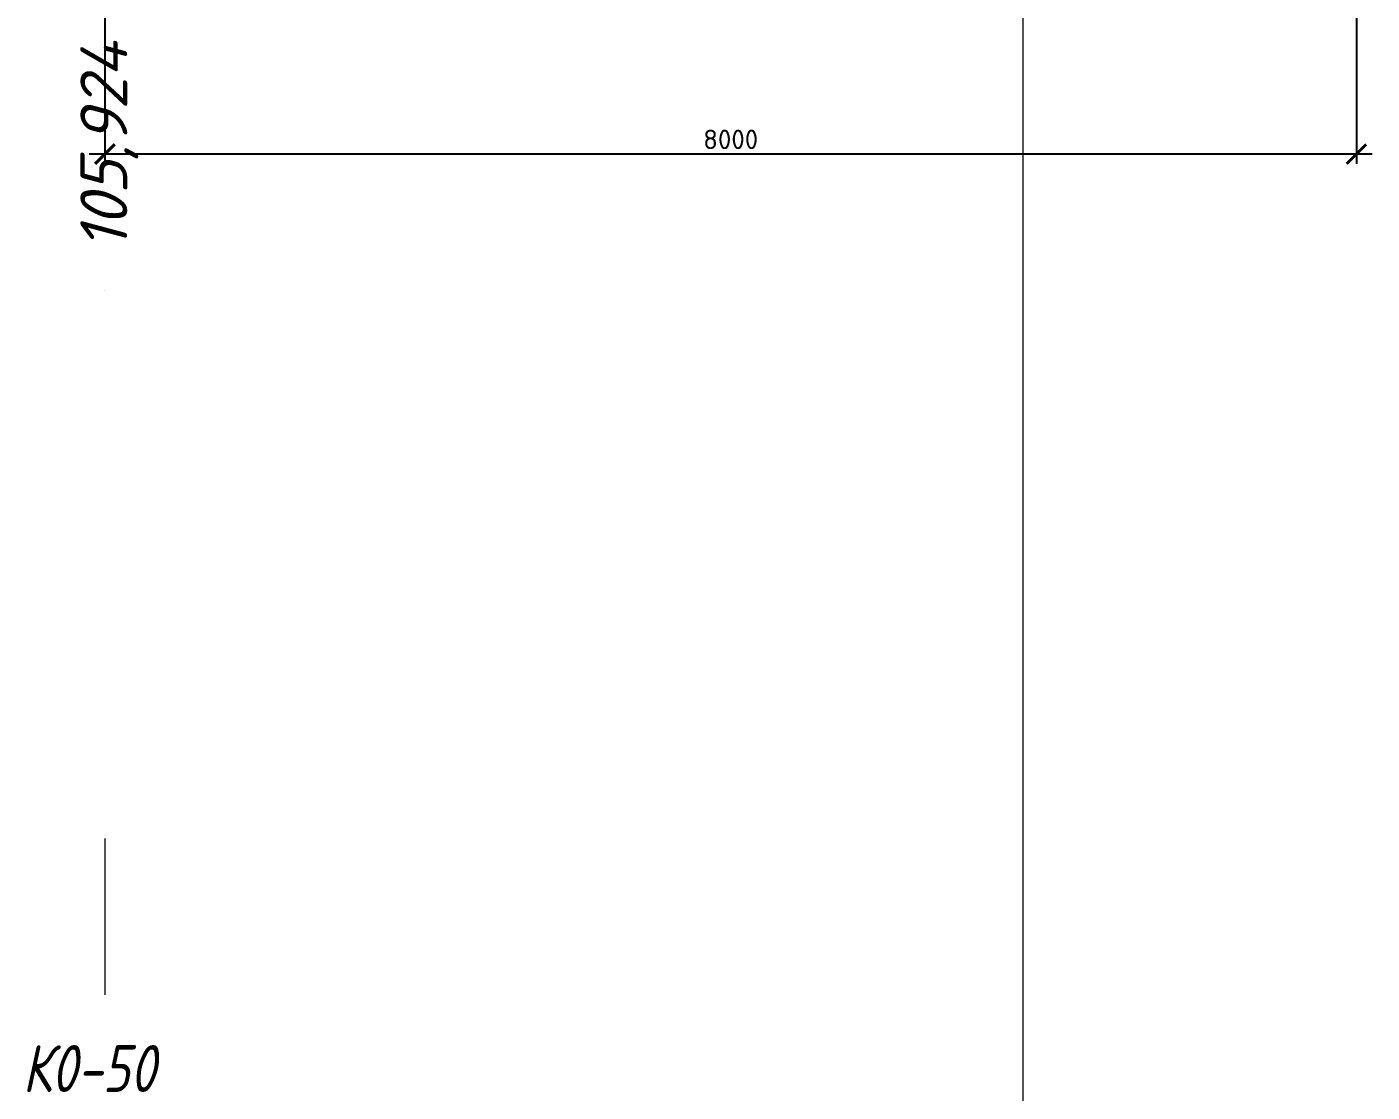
# Model space of a CAD drawing. Header units: millimetres. Extents: x -3202496 to 4385296, y -544754 to -321270.
# Drawn here: x 532308 to 540907, y -454296 to -447488 of the extents above; entities that cross this region are included whole.
import ezdxf

# ---------------------------------------------------------------- set-up
doc = ezdxf.new("R2010")
doc.units = ezdxf.units.MM
doc.header["$PDSIZE"] = 1
doc.linetypes.add('осевая', pattern=[50.8, 31.75, -6.35, 6.35, -6.35])
doc.layers.get('0').update_dxf_attribs({"lineweight": 0})
doc.layers.get('Defpoints').update_dxf_attribs({"color": 3})
doc.layers.add('ГП_искусств сооруж-я_Откос', color=7, linetype='Continuous')
doc.layers.add('помощь', color=1, linetype='Continuous', lineweight=0, plot=False)
doc.layers.add('Профиль', color=7, linetype='Continuous', lineweight=15)
doc.styles.add('ISOCPEUR', font='isocpeur.ttf')
doc.styles.add('ISOPEUR', font='isocpeui.ttf')
doc.styles.add('RUMPU', font='isocpeui.ttf', dxfattribs={"width": 0.8})
doc.linetypes.add('B1', pattern='A,20,-0.3,["B1",Standard,S=1.5,R=0,X=0,Y=-0.75],-2.5,20', length=42.8)
doc.dimstyles.new('SPDS-ISOCUP', dxfattribs={"dimscale": 10, "dimtxt": 2.5, "dimasz": 2.5, "dimexe": 1.25, "dimexo": 0.625, "dimtad": 1, "dimdec": 0, "dimrnd": 0.001, "dimtxsty": 'ISOCPEUR', "dimblk": 'ARCHTICK', "dimcen": 2.5, "dimdle": 2, "dimadec": 0, "dimazin": 2, "dimtfac": 0.75, "dimtdec": 0, "dimtmove": 1, "dimatfit": 3, "dimfxl": 1, "dimtolj": 1, "dimarcsym": 1})
doc.dimstyles.new('Глубина колодца', dxfattribs={"dimscale": 100, "dimtxt": 0.002, "dimasz": 0.005, "dimexe": 0.001, "dimexo": 0, "dimgap": 0, "dimtad": 1, "dimzin": 0, "dimtxsty": 'ISOPEUR', "dimblk": 'ARCHTICK', "dimcen": 0.005, "dimdle": 0.003, "dimsd1": 1, "dimsd2": 1, "dimclrd": 7, "dimclre": 255, "dimclrt": 256, "dimadec": 0, "dimazin": 0, "dimtfac": 1, "dimtofl": 0, "dimtmove": 2, "dimatfit": 2, "dimldrblk": 'OBLIQUE', "dimfxl": 0.003, "dimtolj": 1, "dimtzin": 0, "dimarcsym": 0})

# ---------------------------------------------------------------- blocks, each defined once
blk = doc.blocks.new('*D200')
at = {"color": 7, "linetype": 'осевая', "lineweight": -2, "ltscale": 100, "transparency": 16777216}
for p, q in [((0.0001, 5.9237), (0.2873, 5.9237)), ((0.0281, -100), (0.2873, -100))]:
    blk.add_line(p, q, dxfattribs=at)
at = {"layer": 'Defpoints', "color": 0, "linetype": 'осевая', "ltscale": 100, "transparency": 16777216}
for p in [(0.0001, 5.9237), (0.1873, 5.9237), (0.0281, -100)]:
    blk.add_point(p, dxfattribs=at)
at = {"linetype": 'осевая', "lineweight": 13, "ltscale": 100, "transparency": 16777216, "insert": (0.0281, -3.5756), "char_height": 0.3, "attachment_point": 5, "rotation": 90, "style": 'ISOPEUR'}
blk.add_mtext('\\A1;105,924', dxfattribs=at)
blk = doc.blocks.new('_ArchTick')
at = {"color": 0, "linetype": 'ByBlock', "lineweight": 30, "const_width": 0.15}
blk.add_lwpolyline([(-0.5, -0.5), (0.5, 0.5)], dxfattribs=at)
blk = doc.blocks.new('_Oblique')
at = {"color": 0, "linetype": 'ByBlock', "lineweight": -2}
blk.add_line((-0.5, -0.5), (0.5, 0.5), dxfattribs=at)
blk = doc.blocks.new('*D153')
at = {"layer": 'Defpoints', "color": 0, "ltscale": 10, "transparency": 16777216}
for p in [(540806.6, -442381.5, 0), (532806.3, -442993.6, 0), (532806.3, -448300.5)]:
    blk.add_point(p, dxfattribs=at)
at = {"layer": 'ГП_искусств сооруж-я_Откос', "color": 0, "lineweight": -2, "ltscale": 10, "transparency": 16777216}
for p, q in [((540806.6, -442412.8), (540806.6, -448363)), ((532806.3, -443024.9), (532806.3, -448363)), ((540906.6, -448300.5), (532706.3, -448300.5))]:
    blk.add_line(p, q, dxfattribs=at)
at = {"layer": 'ГП_искусств сооруж-я_Откос', "color": 0, "lineweight": -2, "ltscale": 10, "transparency": 16777216, "xscale": 125, "yscale": 125, "zscale": 125, "rotation": 180}
blk.add_blockref('_ArchTick', (532806.3, -448300.5), dxfattribs=at)
at = {"layer": 'ГП_искусств сооруж-я_Откос', "color": 0, "lineweight": -2, "ltscale": 10, "transparency": 16777216, "xscale": 125, "yscale": 125, "zscale": 125}
blk.add_blockref('_ArchTick', (540806.6, -448300.5), dxfattribs=at)
at = {"layer": 'ГП_искусств сооруж-я_Откос', "color": 0, "ltscale": 10, "transparency": 16777216, "insert": (536806.5, -448206.7), "char_height": 125, "attachment_point": 5, "style": 'ISOCPEUR'}
blk.add_mtext('\\A1;8000', dxfattribs=at)
blk = doc.blocks.new('*U139')
at = {"layer": 'Профиль', "color": 7}
blk.add_line((0, -4.5003), (0, -4.4999), dxfattribs=at)
blk.add_lwpolyline([(0, -8.0003), (0, -9.0003)], dxfattribs=at)
at = {"layer": 'Профиль', "linetype": 'осевая', "lineweight": 13, "ltscale": 100, "style": 'RUMPU', "width": 0.8}
blk.add_attdef('№', (-0.5266, -9.6208), '', height=0.3, dxfattribs=at)
at = {"linetype": 'осевая', "lineweight": 13, "ltscale": 100}
dim = blk.add_linear_dim(base=(0.1873, 5.9237), p1=(0.0281, -100), p2=(0.0001, 5.9237), angle=90, dimstyle='Глубина колодца', override={"dimtxt": 0.003, "dimdec": 3, "dimclre": 7}, dxfattribs=at)
dim.commit()
dim.dimension.update_dxf_attribs({"geometry": '*D200', "text_midpoint": (0.0281, -3.5756), "dimtype": 160})

msp = doc.modelspace()

# ---------------------------------------------------------------- linework, layer by layer
at = {"layer": 'помощь', "ltscale": 10}
msp.add_xline((538676.92, -440831.53), (0, 1), dxfattribs=at)

# ---------------------------------------------------------------- block references
at = {"layer": 'помощь', "linetype": 'B1', "lineweight": 13, "ltscale": 100, "xscale": 1000, "yscale": 1000, "zscale": 10}
msp.add_blockref('*U139', (532806.35, -444674.8, 0.01), dxfattribs=at).add_auto_attribs({'№': 'К0-50'})

# ---------------------------------------------------------------- dimensions: what is measured, and where the dimension line sits
at = {"layer": 'ГП_искусств сооруж-я_Откос', "ltscale": 10}
dim = msp.add_linear_dim(base=(532806.35, -448300.47), p1=(540806.59, -442381.53, 0.01), p2=(532806.35, -442993.65, 0.01), dimstyle='SPDS-ISOCUP', override={"dimscale": 50}, dxfattribs=at)
dim.commit()
dim.dimension.update_dxf_attribs({"geometry": '*D153', "text_midpoint": (536806.47, -448206.72)})

doc.saveas('drawing.dxf')
